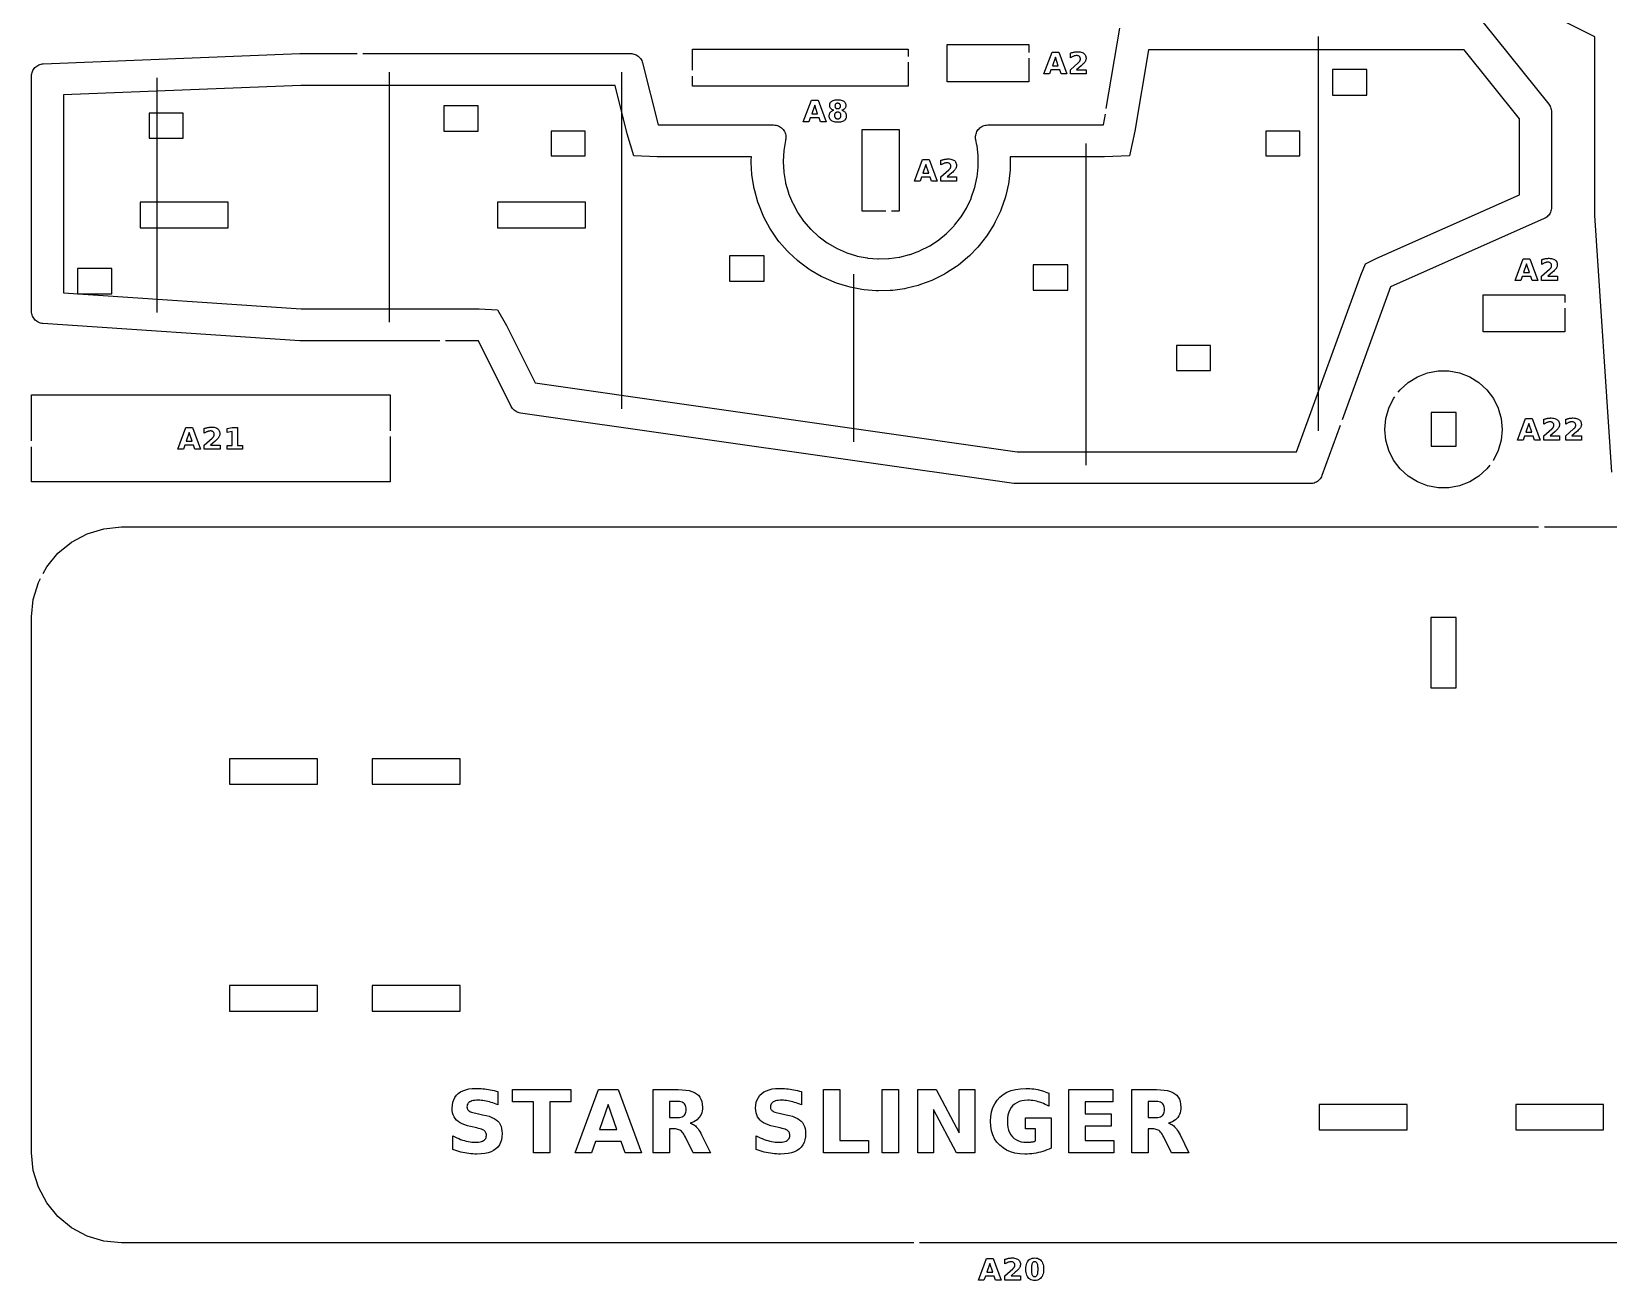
# Model space of a CAD drawing. Header units: millimetres. Extents: x 9 to 297, y 5 to 295.
# Drawn here: x 8.9 to 185.5, y 4.7 to 144.5 of the extents above; entities that cross this region are included whole.
import ezdxf

# ---------------------------------------------------------------- set-up
doc = ezdxf.new("R2010")
doc.units = ezdxf.units.MM
for name, color, linetype in [('CUT', 1, 'CONTINUOUS'), ('ENGRAVE', 5, 'CONTINUOUS'), ('SCORE', 7, 'CONTINUOUS')]:
    doc.layers.add(name, color=color, linetype=linetype)

msp = doc.modelspace()

# ---------------------------------------------------------------- linework, layer by layer
at = {"layer": 'CUT', "color": 1}
for points in [[(185.8444, 95.2067), (183.928, 123.9531), (183.925, 124.042), (183.925, 143.9536), (176.5741, 147.6291)], [(129.2471, 135.9389), (130.7453, 144.9279)], [(171.4477, 145.5604), (178.7748, 136.4015), (178.8515, 136.2957), (178.9184, 136.1814), (178.9741, 136.0611), (179.018, 135.9361), (179.0496, 135.8074), (179.0687, 135.6763), (179.075, 135.5458), (179.075, 124.843), (179.0687, 124.713), (179.0498, 124.5823), (179.0184, 124.4541), (178.9748, 124.3294), (178.9195, 124.2096), (178.853, 124.0955), (178.7758, 123.9884), (178.6887, 123.8892), (178.5925, 123.7988), (178.4881, 123.718), (178.3764, 123.6476), (178.2601, 123.5891), (161.062, 115.9455), (161.0597, 115.9443), (161.0587, 115.9419), (155.645, 101.0543)], [(120.575, 141.55), (120.575, 138.925), (111.425, 138.925), (111.425, 143.075), (120.575, 143.075), (120.575, 142.2)], [(54.6286, 109.925), (39.042, 109.925), (38.9531, 109.928), (10.2067, 111.8444), (10.0716, 111.8602), (9.937, 111.8899), (9.8061, 111.9329), (9.6801, 111.9888), (9.5603, 112.057), (9.448, 112.1369), (9.3442, 112.2276), (9.25, 112.3283), (9.1664, 112.4379), (9.0942, 112.5553), (9.0341, 112.6793), (8.9867, 112.8087), (8.9525, 112.9423), (8.9318, 113.0786), (8.925, 113.2143), (8.925, 139.5528), (8.9312, 139.6823), (8.95, 139.8125), (8.9812, 139.9403), (9.0244, 140.0645), (9.0793, 140.184), (9.1453, 140.2977), (9.2219, 140.4046), (9.3084, 140.5037), (9.404, 140.594), (9.5077, 140.6749), (9.6187, 140.7454), (9.7359, 140.805), (9.8583, 140.8532), (9.9847, 140.8894), (10.114, 140.9134), (10.2433, 140.9248), (38.9718, 142.0739), (39.0252, 142.075), (45.3816, 142.075)], [(46.0316, 142.075), (75.9868, 142.075), (76.115, 142.0689), (76.2439, 142.0505), (76.3704, 142.02), (76.4935, 141.9776), (76.612, 141.9238), (76.725, 141.859), (76.8312, 141.7838), (76.9299, 141.699), (77.0202, 141.6051), (77.1011, 141.5032), (77.1721, 141.3941), (77.2324, 141.2787), (77.2815, 141.1582), (77.3185, 141.0352), (79.0586, 134.075), (92.0039, 134.075), (92.1386, 134.0683), (92.2739, 134.0479), (92.4065, 134.0143), (92.535, 133.9676), (92.6583, 133.9084), (92.7751, 133.8372), (92.8843, 133.7547), (92.9847, 133.6619), (93.0754, 133.5595), (93.1555, 133.4486), (93.2242, 133.3303), (93.2807, 133.2057), (93.3247, 133.0762), (93.3555, 132.9429), (93.3729, 132.8073), (93.3768, 132.6705), (93.3671, 132.5341), (93.3441, 132.4011), (93.334, 132.3558), (93.147, 131.2351), (93.1396, 131.1681), (93.077, 130.0337), (93.077, 129.9663), (93.1396, 128.8319), (93.147, 128.7649), (93.334, 127.6442), (93.3487, 127.5784), (93.6579, 126.4852), (93.6798, 126.4214), (94.1073, 125.3688), (94.1361, 125.3078), (94.6768, 124.3086), (94.7121, 124.2512), (95.3595, 123.3175), (95.4009, 123.2643), (96.1471, 122.4076), (96.1941, 122.3592), (97.0299, 121.5898), (97.082, 121.5469), (97.9974, 120.874), (98.0539, 120.8372), (99.0378, 120.2691), (99.098, 120.2387), (100.1384, 119.7823), (100.2015, 119.7586), (101.2859, 119.4195), (101.3512, 119.4029), (102.4663, 119.1851), (102.5331, 119.1759), (103.6653, 119.0821), (103.7327, 119.0802), (104.8684, 119.1115), (104.9356, 119.1171), (106.061, 119.2731), (106.1271, 119.286), (107.2285, 119.5649), (107.2929, 119.5851), (108.3569, 119.9834), (108.4186, 120.0105), (109.4323, 120.5235), (109.4907, 120.5572), (110.4418, 121.1786), (110.4962, 121.2186), (111.3732, 121.9408), (111.4228, 121.9865), (112.215, 122.8009), (112.2593, 122.8517), (112.9571, 123.7483), (112.9955, 123.8037), (113.5905, 124.7716), (113.6226, 124.8309), (114.1074, 125.8583), (114.1328, 125.9208), (114.5017, 126.9954), (114.5201, 127.0602), (114.7685, 128.1689), (114.7796, 128.2354), (114.9046, 129.3646), (114.9083, 129.4319), (114.9083, 130.5681), (114.9046, 130.6354), (114.7796, 131.7646), (114.7685, 131.8311), (114.6408, 132.4011), (114.6178, 132.5341), (114.6081, 132.6705), (114.612, 132.8073), (114.6294, 132.9429), (114.6603, 133.0762), (114.7042, 133.2057), (114.7607, 133.3303), (114.8294, 133.4486), (114.9095, 133.5595), (115.0002, 133.6619), (115.1006, 133.7547), (115.2098, 133.8372), (115.3266, 133.9084), (115.4499, 133.9676), (115.5784, 134.0143), (115.711, 134.0479), (115.8463, 134.0683), (115.981, 134.075), (128.9365, 134.075), (129.1403, 135.2978)], [(82.925, 140.2), (82.925, 142.575), (107.075, 142.575), (107.075, 141.75)], [(107.075, 141.1), (107.075, 138.425), (82.925, 138.425), (82.925, 139.55)], [(104.55, 124.425), (101.925, 124.425), (101.925, 133.575), (106.075, 133.575), (106.075, 124.425), (105.2, 124.425)], [(180.575, 113.55), (180.575, 110.925), (171.425, 110.925), (171.425, 115.075), (180.575, 115.075), (180.575, 114.2)], [(155.4229, 100.4434), (153.381, 94.8283), (153.3273, 94.7011), (153.26, 94.5784), (153.1806, 94.4631), (153.0898, 94.3565), (152.9887, 94.2597), (152.8783, 94.1737), (152.7597, 94.0993), (152.6342, 94.0374), (152.503, 93.9886), (152.3676, 93.9533), (152.2292, 93.932), (152.0914, 93.925), (119.0897, 93.925), (118.9006, 93.9384), (63.6619, 101.8297), (63.5334, 101.8544), (63.4061, 101.8919), (63.2831, 101.9415), (63.1654, 102.0028), (63.0541, 102.0751), (62.9503, 102.1578), (62.855, 102.2501), (62.7691, 102.3511), (62.6932, 102.46), (62.6291, 102.5741), (58.9536, 109.925), (55.2786, 109.925)], [(161.9342, 104.1562), (162.1408, 104.4298), (163.0375, 105.2472), (164.0691, 105.886), (165.2006, 106.3243), (166.3933, 106.5473), (167.6067, 106.5473), (168.7994, 106.3243), (169.9309, 105.886), (170.9625, 105.2472), (171.8592, 104.4298), (172.5905, 103.4615), (173.1313, 102.3753), (173.4634, 101.2082), (173.5753, 100), (173.4634, 98.7918), (173.1313, 97.6247), (172.5905, 96.5385), (172.5614, 96.5001)], [(8.925, 98.7), (8.925, 103.875), (49.075, 103.875), (49.075, 99.85)], [(172.1697, 95.9813), (171.8592, 95.5702), (170.9625, 94.7528), (169.9309, 94.114), (168.7994, 93.6757), (167.6067, 93.4527), (166.3933, 93.4527), (165.2006, 93.6757), (164.0691, 94.114), (163.0375, 94.7528), (162.1408, 95.5702), (161.4095, 96.5385), (160.8687, 97.6247), (160.5366, 98.7918), (160.4247, 100), (160.5366, 101.2082), (160.8687, 102.3753), (161.4095, 103.4615), (161.5425, 103.6375)], [(49.075, 99.2), (49.075, 94.125), (8.925, 94.125), (8.925, 98.05)], [(10.2328, 83.8682), (10.6226, 84.5976), (11.8756, 86.1244), (13.4024, 87.3774), (15.1443, 88.3084), (17.0344, 88.8818), (18.9963, 89.075), (177.6474, 89.075)], [(178.2974, 89.075), (267.0037, 89.075), (268.9656, 88.8818), (270.8557, 88.3084), (272.5976, 87.3774), (274.1244, 86.1244), (275.3774, 84.5976), (276.3084, 82.8557), (276.8818, 80.9656), (277.075, 79.0037), (277.075, 18.9963), (276.8818, 17.0344), (276.3084, 15.1443), (276.0728, 14.7035)], [(107.7008, 8.925), (18.9963, 8.925), (17.0344, 9.1182), (15.1443, 9.6916), (13.4024, 10.6226), (11.8756, 11.8756), (10.6226, 13.4024), (9.6916, 15.1443), (9.1182, 17.0344), (8.925, 18.9963), (8.925, 79.0037), (9.1182, 80.9656), (9.6916, 82.8557), (9.9264, 83.295)], [(275.7664, 14.1302), (275.3774, 13.4024), (274.1244, 11.8756), (272.5976, 10.6226), (270.8557, 9.6916), (268.9656, 9.1182), (267.0037, 8.925), (108.3508, 8.925)]]:
    msp.add_lwpolyline(points, dxfattribs=at)
for points in [[(158.4023, 137.4308), (158.4023, 140.2808), (154.5523, 140.2808), (154.5523, 137.4308), (158.4023, 137.4308)], [(58.9354, 136.2248), (55.0854, 136.2248), (55.0854, 133.3748), (58.9354, 133.3748), (58.9354, 136.2248)], [(25.895, 132.605), (25.895, 135.395), (22.105, 135.395), (22.105, 132.605), (25.895, 132.605)], [(70.895, 130.605), (70.895, 133.395), (67.105, 133.395), (67.105, 130.605), (70.895, 130.605)], [(150.895, 130.605), (150.895, 133.395), (147.105, 133.395), (147.105, 130.605), (150.895, 130.605)], [(30.925, 125.425), (21.075, 125.425), (21.075, 122.575), (30.925, 122.575), (30.925, 125.425)], [(70.925, 125.425), (61.075, 125.425), (61.075, 122.575), (70.925, 122.575), (70.925, 125.425)], [(90.925, 119.425), (87.075, 119.425), (87.075, 116.575), (90.925, 116.575), (90.925, 119.425)], [(124.925, 115.575), (124.925, 118.425), (121.075, 118.425), (121.075, 115.575), (124.925, 115.575)], [(17.925, 118.025), (14.075, 118.025), (14.075, 115.175), (17.925, 115.175), (17.925, 118.025)], [(140.895, 106.605), (140.895, 109.395), (137.105, 109.395), (137.105, 106.605), (140.895, 106.605)], [(168.395, 98.105), (168.395, 101.895), (165.605, 101.895), (165.605, 98.105), (168.395, 98.105)], [(168.425, 78.925), (165.575, 78.925), (165.575, 71.075), (168.425, 71.075), (168.425, 78.925)], [(40.925, 60.275), (40.925, 63.125), (31.075, 63.125), (31.075, 60.275), (40.925, 60.275)], [(56.925, 60.275), (56.925, 63.125), (47.075, 63.125), (47.075, 60.275), (56.925, 60.275)], [(40.925, 34.875), (40.925, 37.725), (31.075, 37.725), (31.075, 34.875), (40.925, 34.875)], [(56.925, 37.725), (47.075, 37.725), (47.075, 34.875), (56.925, 34.875), (56.925, 37.725)], [(162.925, 24.425), (153.075, 24.425), (153.075, 21.575), (162.925, 21.575), (162.925, 24.425)], [(184.925, 21.575), (184.925, 24.425), (175.075, 24.425), (175.075, 21.575), (184.925, 21.575)]]:
    msp.add_lwpolyline(points, close=True, dxfattribs=at)
at = {"layer": 'ENGRAVE', "color": 5}
for points in [[(122.8962, 139.8), (122.2663, 139.8), (123.1663, 142.23), (123.9134, 142.23), (124.8135, 139.8), (124.1836, 139.8), (124.0306, 140.2427), (123.0508, 140.2427), (122.8962, 139.8)], [(123.5407, 141.6604), (123.207, 140.6936), (123.8727, 140.6936), (123.5407, 141.6604)], [(126.9927, 140.2606), (126.9927, 139.8), (125.2268, 139.8), (125.2268, 140.2606), (126.1138, 141.0435), (126.1517, 141.0792), (126.1861, 141.1146), (126.2172, 141.1497), (126.2447, 141.1845), (126.2689, 141.2191), (126.2896, 141.2535), (126.307, 141.2879), (126.3212, 141.3227), (126.3323, 141.358), (126.3402, 141.3938), (126.345, 141.43), (126.3465, 141.4667), (126.3434, 141.5218), (126.3338, 141.5732), (126.3179, 141.6209), (126.2956, 141.6649), (126.2669, 141.7052), (126.2318, 141.7417), (126.1915, 141.7736), (126.1469, 141.7996), (126.0981, 141.8199), (126.0452, 141.8343), (125.988, 141.843), (125.9266, 141.8459), (125.877, 141.8442), (125.8259, 141.8389), (125.7732, 141.8302), (125.719, 141.818), (125.6633, 141.8024), (125.606, 141.7832), (125.5473, 141.7607), (125.4872, 141.7347), (125.4257, 141.7053), (125.3629, 141.6726), (125.2988, 141.6364), (125.2333, 141.5969), (125.2333, 142.1307), (125.3037, 142.1531), (125.3738, 142.1737), (125.4436, 142.1924), (125.5132, 142.2092), (125.5825, 142.2242), (125.6516, 142.2373), (125.7202, 142.2485), (125.7885, 142.2577), (125.8562, 142.2648), (125.9236, 142.2699), (125.9904, 142.2729), (126.0568, 142.274), (126.1968, 142.2686), (126.326, 142.2526), (126.4444, 142.2259), (126.552, 142.1886), (126.6488, 142.1406), (126.7347, 142.0819), (126.8086, 142.0137), (126.869, 141.937), (126.916, 141.852), (126.9496, 141.7586), (126.9697, 141.6567), (126.9764, 141.5464), (126.9736, 141.481), (126.965, 141.417), (126.9508, 141.3546), (126.9309, 141.2936), (126.9052, 141.2341), (126.8739, 141.1761), (126.8334, 141.1157), (126.7804, 141.0487), (126.7148, 140.9753), (126.6366, 140.8955), (126.5459, 140.8091), (126.4426, 140.7163), (125.9234, 140.2606), (126.9927, 140.2606)], [(95.9545, 134.4252), (95.3247, 134.4252), (96.2247, 136.8552), (96.9718, 136.8552), (97.8719, 134.4252), (97.242, 134.4252), (97.089, 134.8679), (96.1092, 134.8679), (95.9545, 134.4252)], [(96.5991, 136.2856), (96.2654, 135.3188), (96.9311, 135.3188), (96.5991, 136.2856)], [(98.5305, 135.8038), (98.4779, 135.84), (98.4314, 135.8801), (98.3909, 135.9242), (98.3566, 135.9722), (98.3285, 136.0241), (98.3067, 136.0797), (98.2911, 136.1391), (98.2818, 136.2023), (98.2786, 136.2693), (98.285, 136.3677), (98.3041, 136.4581), (98.336, 136.5403), (98.3806, 136.6143), (98.438, 136.6802), (98.5081, 136.738), (98.5906, 136.7873), (98.685, 136.8275), (98.7913, 136.8589), (98.9096, 136.8813), (99.0398, 136.8947), (99.182, 136.8992), (99.3231, 136.8947), (99.4525, 136.8813), (99.5701, 136.8591), (99.676, 136.8279), (99.7702, 136.7878), (99.8525, 136.7388), (99.9227, 136.6813), (99.98, 136.6154), (100.0246, 136.5413), (100.0565, 136.4589), (100.0756, 136.3682), (100.082, 136.2693), (100.0789, 136.2023), (100.0695, 136.1391), (100.0537, 136.0797), (100.0317, 136.0241), (100.0035, 135.9722), (99.9689, 135.9242), (99.9282, 135.8801), (99.8815, 135.84), (99.8287, 135.8038), (99.77, 135.7716), (99.7052, 135.7434), (99.6344, 135.7191), (99.7135, 135.694), (99.7859, 135.6641), (99.8515, 135.6294), (99.9104, 135.59), (99.9625, 135.5459), (100.008, 135.497), (100.0465, 135.4435), (100.078, 135.3855), (100.1026, 135.323), (100.1201, 135.2561), (100.1306, 135.1847), (100.1341, 135.1088), (100.1274, 134.9933), (100.1074, 134.8875), (100.0741, 134.7916), (100.0274, 134.7055), (99.9674, 134.6292), (99.894, 134.5627), (99.8076, 134.5063), (99.7082, 134.4601), (99.596, 134.4242), (99.4709, 134.3985), (99.3328, 134.3831), (99.182, 134.378), (99.0305, 134.3831), (98.892, 134.3985), (98.7663, 134.4242), (98.6535, 134.4601), (98.5536, 134.5063), (98.4666, 134.5627), (98.3928, 134.6292), (98.3323, 134.7055), (98.2853, 134.7916), (98.2518, 134.8875), (98.2316, 134.9933), (98.2249, 135.1088), (98.2284, 135.1847), (98.2389, 135.2561), (98.2565, 135.323), (98.281, 135.3855), (98.3125, 135.4435), (98.3511, 135.497), (98.3965, 135.5459), (98.4486, 135.59), (98.5075, 135.6294), (98.5731, 135.6641), (98.6455, 135.694), (98.7246, 135.7191), (98.6538, 135.7434), (98.5891, 135.7716), (98.5305, 135.8038)], [(98.88, 136.1166), (98.8912, 136.0776), (98.9069, 136.0423), (98.927, 136.0107), (98.9516, 135.9828), (98.9804, 135.9589), (99.013, 135.9394), (99.0495, 135.9242), (99.0898, 135.9134), (99.134, 135.9069), (99.182, 135.9047), (99.2289, 135.9069), (99.2722, 135.9134), (99.3118, 135.9242), (99.3476, 135.9394), (99.3798, 135.9589), (99.4082, 135.9828), (99.4326, 136.0107), (99.4525, 136.0423), (99.468, 136.0776), (99.4791, 136.1166), (99.4857, 136.1594), (99.4879, 136.2058), (99.4857, 136.2522), (99.4791, 136.2949), (99.468, 136.3338), (99.4525, 136.3689), (99.4326, 136.4003), (99.4082, 136.428), (99.3798, 136.4516), (99.3476, 136.4709), (99.3118, 136.486), (99.2722, 136.4967), (99.2289, 136.5031), (99.182, 136.5053), (99.134, 136.5031), (99.0898, 136.4966), (99.0495, 136.4857), (99.013, 136.4706), (98.9804, 136.451), (98.9516, 136.4272), (98.927, 136.3993), (98.9069, 136.3678), (98.8912, 136.3328), (98.88, 136.2941), (98.8733, 136.2517), (98.8711, 136.2058), (98.8733, 136.1594), (98.88, 136.1166)], [(99.0265, 135.4884), (98.9837, 135.4698), (98.9455, 135.4458), (98.9118, 135.4164), (98.8829, 135.3821), (98.8593, 135.3432), (98.841, 135.2996), (98.8279, 135.2515), (98.82, 135.1987), (98.8174, 135.1413), (98.82, 135.084), (98.8279, 135.0313), (98.841, 134.9833), (98.8593, 134.9399), (98.8829, 134.9012), (98.9118, 134.8671), (98.9455, 134.838), (98.9837, 134.8142), (99.0265, 134.7957), (99.0738, 134.7825), (99.1256, 134.7745), (99.182, 134.7719), (99.2377, 134.7745), (99.289, 134.7825), (99.3358, 134.7957), (99.378, 134.8142), (99.4157, 134.838), (99.4489, 134.8671), (99.4772, 134.9012), (99.5004, 134.9399), (99.5185, 134.9833), (99.5313, 135.0313), (99.5391, 135.084), (99.5417, 135.1413), (99.5391, 135.1992), (99.5313, 135.2523), (99.5185, 135.3006), (99.5004, 135.3443), (99.4772, 135.3831), (99.4489, 135.4172), (99.4157, 135.4463), (99.378, 135.4701), (99.3358, 135.4886), (99.289, 135.5019), (99.2377, 135.5098), (99.182, 135.5124), (99.1256, 135.5098), (99.0738, 135.5018), (99.0265, 135.4884)], [(108.3962, 127.8), (107.7663, 127.8), (108.6663, 130.23), (109.4134, 130.23), (110.3135, 127.8), (109.6836, 127.8), (109.5306, 128.2427), (108.5508, 128.2427), (108.3962, 127.8)], [(109.0407, 129.6604), (108.707, 128.6936), (109.3727, 128.6936), (109.0407, 129.6604)], [(112.4927, 128.2606), (112.4927, 127.8), (110.7268, 127.8), (110.7268, 128.2606), (111.6138, 129.0435), (111.6517, 129.0792), (111.6861, 129.1146), (111.7172, 129.1497), (111.7447, 129.1845), (111.7689, 129.2191), (111.7896, 129.2535), (111.807, 129.2879), (111.8212, 129.3227), (111.8323, 129.358), (111.8402, 129.3938), (111.845, 129.43), (111.8465, 129.4667), (111.8434, 129.5218), (111.8338, 129.5732), (111.8179, 129.6209), (111.7956, 129.6649), (111.7669, 129.7052), (111.7318, 129.7417), (111.6915, 129.7736), (111.6469, 129.7996), (111.5981, 129.8199), (111.5452, 129.8343), (111.488, 129.843), (111.4266, 129.8459), (111.377, 129.8442), (111.3259, 129.8389), (111.2732, 129.8302), (111.219, 129.818), (111.1633, 129.8024), (111.106, 129.7832), (111.0473, 129.7607), (110.9872, 129.7347), (110.9257, 129.7053), (110.8629, 129.6726), (110.7988, 129.6364), (110.7333, 129.5969), (110.7333, 130.1307), (110.8037, 130.1531), (110.8738, 130.1737), (110.9436, 130.1924), (111.0132, 130.2092), (111.0825, 130.2242), (111.1516, 130.2373), (111.2202, 130.2485), (111.2885, 130.2577), (111.3562, 130.2648), (111.4236, 130.2699), (111.4904, 130.2729), (111.5568, 130.274), (111.6968, 130.2686), (111.826, 130.2526), (111.9444, 130.2259), (112.052, 130.1886), (112.1488, 130.1406), (112.2347, 130.0819), (112.3086, 130.0137), (112.369, 129.937), (112.416, 129.852), (112.4496, 129.7586), (112.4697, 129.6567), (112.4764, 129.5464), (112.4736, 129.481), (112.465, 129.417), (112.4508, 129.3546), (112.4309, 129.2936), (112.4052, 129.2341), (112.3739, 129.1761), (112.3334, 129.1157), (112.2804, 129.0487), (112.2148, 128.9753), (112.1366, 128.8955), (112.0459, 128.8091), (111.9426, 128.7163), (111.4234, 128.2606), (112.4927, 128.2606)], [(175.6522, 116.6748), (175.0223, 116.6748), (175.9224, 119.1048), (176.6694, 119.1048), (177.5695, 116.6748), (176.9396, 116.6748), (176.7866, 117.1175), (175.8068, 117.1175), (175.6522, 116.6748)], [(176.2967, 118.5351), (175.9631, 117.5684), (176.6287, 117.5684), (176.2967, 118.5351)], [(179.7487, 117.1354), (179.7487, 116.6748), (177.9828, 116.6748), (177.9828, 117.1354), (178.8698, 117.9183), (178.9077, 117.954), (178.9422, 117.9894), (178.9732, 118.0245), (179.0008, 118.0593), (179.0249, 118.0939), (179.0456, 118.1282), (179.063, 118.1627), (179.0773, 118.1975), (179.0883, 118.2328), (179.0962, 118.2686), (179.101, 118.3048), (179.1026, 118.3415), (179.0994, 118.3966), (179.0898, 118.448), (179.0739, 118.4957), (179.0516, 118.5397), (179.0229, 118.58), (178.9878, 118.6165), (178.9475, 118.6484), (178.9029, 118.6744), (178.8542, 118.6947), (178.8012, 118.7091), (178.744, 118.7178), (178.6827, 118.7207), (178.6331, 118.719), (178.5819, 118.7137), (178.5293, 118.705), (178.475, 118.6928), (178.4193, 118.6772), (178.362, 118.658), (178.3033, 118.6355), (178.2432, 118.6095), (178.1818, 118.5801), (178.119, 118.5474), (178.0548, 118.5112), (177.9893, 118.4717), (177.9893, 119.0055), (178.0597, 119.0279), (178.1298, 119.0485), (178.1997, 119.0672), (178.2692, 119.084), (178.3386, 119.099), (178.4076, 119.1121), (178.4763, 119.1233), (178.5445, 119.1325), (178.6123, 119.1396), (178.6796, 119.1447), (178.7464, 119.1477), (178.8129, 119.1488), (178.9529, 119.1434), (179.082, 119.1274), (179.2004, 119.1007), (179.308, 119.0634), (179.4048, 119.0154), (179.4908, 118.9567), (179.5646, 118.8885), (179.625, 118.8118), (179.672, 118.7268), (179.7056, 118.6333), (179.7257, 118.5315), (179.7325, 118.4212), (179.7296, 118.3558), (179.7211, 118.2918), (179.7068, 118.2294), (179.6869, 118.1684), (179.6613, 118.1089), (179.6299, 118.0509), (179.5895, 117.9905), (179.5364, 117.9235), (179.4708, 117.8501), (179.3927, 117.7703), (179.3019, 117.6839), (179.1986, 117.5911), (178.6794, 117.1354), (179.7487, 117.1354)], [(175.8962, 98.8), (175.2663, 98.8), (176.1663, 101.23), (176.9134, 101.23), (177.8135, 98.8), (177.1836, 98.8), (177.0306, 99.2427), (176.0508, 99.2427), (175.8962, 98.8)], [(176.5407, 100.6604), (176.207, 99.6936), (176.8727, 99.6936), (176.5407, 100.6604)], [(179.9927, 98.8), (178.2268, 98.8), (178.2268, 99.2606), (179.1138, 100.0435), (179.1517, 100.0792), (179.1861, 100.1146), (179.2172, 100.1497), (179.2447, 100.1845), (179.2689, 100.2191), (179.2896, 100.2535), (179.307, 100.2879), (179.3212, 100.3227), (179.3323, 100.358), (179.3402, 100.3938), (179.345, 100.43), (179.3465, 100.4667), (179.3434, 100.5218), (179.3338, 100.5732), (179.3179, 100.6209), (179.2956, 100.6649), (179.2669, 100.7052), (179.2318, 100.7417), (179.1915, 100.7736), (179.1469, 100.7996), (179.0981, 100.8199), (179.0452, 100.8343), (178.988, 100.843), (178.9266, 100.8459), (178.877, 100.8442), (178.8259, 100.8389), (178.7732, 100.8302), (178.719, 100.818), (178.6633, 100.8024), (178.606, 100.7832), (178.5473, 100.7607), (178.4872, 100.7347), (178.4257, 100.7053), (178.3629, 100.6726), (178.2988, 100.6364), (178.2333, 100.5969), (178.2333, 101.1307), (178.3037, 101.1531), (178.3738, 101.1737), (178.4436, 101.1924), (178.5132, 101.2092), (178.5825, 101.2242), (178.6516, 101.2373), (178.7202, 101.2485), (178.7885, 101.2577), (178.8562, 101.2648), (178.9236, 101.2699), (178.9904, 101.2729), (179.0568, 101.274), (179.1968, 101.2686), (179.326, 101.2526), (179.4444, 101.2259), (179.552, 101.1886), (179.6488, 101.1406), (179.7347, 101.0819), (179.8086, 101.0137), (179.869, 100.937), (179.916, 100.852), (179.9496, 100.7586), (179.9697, 100.6567), (179.9764, 100.5464), (179.9736, 100.481), (179.965, 100.417), (179.9508, 100.3546), (179.9309, 100.2936), (179.9052, 100.2341), (179.8739, 100.1761), (179.8334, 100.1157), (179.7804, 100.0487), (179.7148, 99.9753), (179.6366, 99.8955), (179.5459, 99.8091), (179.4426, 99.7163), (178.9234, 99.2606), (179.9927, 99.2606), (179.9927, 98.8)], [(182.4454, 98.8), (180.6794, 98.8), (180.6794, 99.2606), (181.5665, 100.0435), (181.6044, 100.0792), (181.6388, 100.1146), (181.6698, 100.1497), (181.6974, 100.1845), (181.7215, 100.2191), (181.7423, 100.2535), (181.7597, 100.2879), (181.7739, 100.3227), (181.785, 100.358), (181.7929, 100.3938), (181.7976, 100.43), (181.7992, 100.4667), (181.796, 100.5218), (181.7865, 100.5732), (181.7705, 100.6209), (181.7482, 100.6649), (181.7195, 100.7052), (181.6845, 100.7417), (181.6441, 100.7736), (181.5996, 100.7996), (181.5508, 100.8199), (181.4978, 100.8343), (181.4407, 100.843), (181.3793, 100.8459), (181.3297, 100.8442), (181.2786, 100.8389), (181.2259, 100.8302), (181.1717, 100.818), (181.1159, 100.8024), (181.0587, 100.7832), (180.9999, 100.7607), (180.9398, 100.7347), (180.8784, 100.7053), (180.8156, 100.6726), (180.7514, 100.6364), (180.6859, 100.5969), (180.6859, 101.1307), (180.7563, 101.1531), (180.8265, 101.1737), (180.8963, 101.1924), (180.9659, 101.2092), (181.0352, 101.2242), (181.1042, 101.2373), (181.1729, 101.2485), (181.2411, 101.2577), (181.3089, 101.2648), (181.3762, 101.2699), (181.4431, 101.2729), (181.5095, 101.274), (181.6495, 101.2686), (181.7787, 101.2526), (181.8971, 101.2259), (182.0047, 101.1886), (182.1014, 101.1406), (182.1874, 101.0819), (182.2613, 101.0137), (182.3217, 100.937), (182.3687, 100.852), (182.4022, 100.7586), (182.4224, 100.6567), (182.4291, 100.5464), (182.4263, 100.481), (182.4177, 100.417), (182.4035, 100.3546), (182.3835, 100.2936), (182.3579, 100.2341), (182.3266, 100.1761), (182.2861, 100.1157), (182.2331, 100.0487), (182.1675, 99.9753), (182.0893, 99.8955), (181.9986, 99.8091), (181.8952, 99.7163), (181.376, 99.2606), (182.4454, 99.2606), (182.4454, 98.8)], [(25.9286, 97.775), (25.2987, 97.775), (26.1988, 100.205), (26.9459, 100.205), (27.8459, 97.775), (27.216, 97.775), (27.0631, 98.2177), (26.0832, 98.2177), (25.9286, 97.775)], [(26.5731, 99.6354), (26.2395, 98.6686), (26.9052, 98.6686), (26.5731, 99.6354)], [(30.0252, 97.775), (28.2592, 97.775), (28.2592, 98.2356), (29.1463, 99.0185), (29.1841, 99.0542), (29.2186, 99.0896), (29.2496, 99.1247), (29.2772, 99.1595), (29.3013, 99.1941), (29.322, 99.2285), (29.3394, 99.2629), (29.3537, 99.2977), (29.3648, 99.333), (29.3727, 99.3688), (29.3774, 99.405), (29.379, 99.4417), (29.3758, 99.4968), (29.3663, 99.5482), (29.3503, 99.5959), (29.328, 99.6399), (29.2993, 99.6802), (29.2643, 99.7167), (29.2239, 99.7486), (29.1794, 99.7746), (29.1306, 99.7949), (29.0776, 99.8093), (29.0205, 99.818), (28.9591, 99.8209), (28.9095, 99.8192), (28.8584, 99.8139), (28.8057, 99.8052), (28.7515, 99.793), (28.6957, 99.7774), (28.6384, 99.7582), (28.5797, 99.7357), (28.5196, 99.7097), (28.4582, 99.6803), (28.3954, 99.6476), (28.3312, 99.6114), (28.2657, 99.5719), (28.2657, 100.1057), (28.3361, 100.1281), (28.4062, 100.1487), (28.4761, 100.1674), (28.5457, 100.1842), (28.615, 100.1992), (28.684, 100.2123), (28.7527, 100.2235), (28.8209, 100.2327), (28.8887, 100.2398), (28.956, 100.2449), (29.0229, 100.2479), (29.0893, 100.249), (29.2293, 100.2436), (29.3585, 100.2276), (29.4769, 100.2009), (29.5844, 100.1636), (29.6812, 100.1156), (29.7672, 100.0569), (29.841, 99.9887), (29.9015, 99.912), (29.9485, 99.827), (29.982, 99.7336), (30.0022, 99.6317), (30.0089, 99.5214), (30.006, 99.456), (29.9975, 99.392), (29.9833, 99.3296), (29.9633, 99.2686), (29.9377, 99.2091), (29.9063, 99.1511), (29.8659, 99.0907), (29.8129, 99.0237), (29.7472, 98.9503), (29.6691, 98.8705), (29.5783, 98.7841), (29.475, 98.6913), (28.9558, 98.2356), (30.0252, 98.2356), (30.0252, 97.775)], [(31.3922, 99.7786), (30.8242, 99.6614), (30.8242, 100.0878), (31.389, 100.205), (31.9847, 100.205), (31.9847, 98.2079), (32.5381, 98.2079), (32.5381, 97.775), (30.8388, 97.775), (30.8388, 98.2079), (31.3922, 98.2079), (31.3922, 99.7786)], [(60.7558, 24.5241), (60.5651, 24.5934), (60.376, 24.6555), (60.1885, 24.7105), (60.0026, 24.7583), (59.8192, 24.7989), (59.6392, 24.8322), (59.4626, 24.858), (59.2894, 24.8765), (59.1197, 24.8876), (58.9535, 24.8912), (58.7446, 24.8862), (58.5547, 24.8712), (58.3838, 24.8462), (58.2319, 24.8111), (58.099, 24.766), (57.985, 24.7109), (57.8893, 24.6452), (57.811, 24.5684), (57.75, 24.4806), (57.7065, 24.3817), (57.6804, 24.2717), (57.6717, 24.1507), (57.6776, 24.0592), (57.6952, 23.9748), (57.7245, 23.8973), (57.7656, 23.8268), (57.8184, 23.7633), (57.883, 23.7068), (57.9629, 23.6551), (58.062, 23.6058), (58.1803, 23.5591), (58.3176, 23.5148), (58.4741, 23.4731), (58.6496, 23.4339), (59.4282, 23.2772), (59.8032, 23.1912), (60.1402, 23.0915), (60.4393, 22.9781), (60.7004, 22.851), (60.9235, 22.7102), (61.1087, 22.5556), (61.261, 22.3829), (61.3856, 22.1875), (61.4825, 21.9694), (61.5517, 21.7286), (61.5933, 21.4651), (61.6071, 21.179), (61.5878, 20.8048), (61.5298, 20.464), (61.4333, 20.1565), (61.298, 19.8824), (61.1242, 19.6417), (60.9117, 19.4344), (60.6595, 19.2596), (60.3665, 19.1166), (60.0328, 19.0053), (59.6584, 18.9259), (59.2432, 18.8782), (58.7873, 18.8623), (58.5625, 18.8659), (58.3374, 18.8766), (58.112, 18.8944), (57.8864, 18.9193), (57.6605, 18.9513), (57.4344, 18.9905), (57.2081, 19.0367), (56.9818, 19.0897), (56.7555, 19.1495), (56.5292, 19.2163), (56.3029, 19.2898), (56.0767, 19.3703), (56.0767, 20.9131), (56.3017, 20.7978), (56.5242, 20.6924), (56.7442, 20.5968), (56.9617, 20.5112), (57.1768, 20.4354), (57.3893, 20.3696), (57.5993, 20.3137), (57.8067, 20.268), (58.0117, 20.2325), (58.2142, 20.2071), (58.4142, 20.1919), (58.6117, 20.1868), (58.8033, 20.1923), (58.9793, 20.2089), (59.1398, 20.2366), (59.2847, 20.2754), (59.4141, 20.3253), (59.5279, 20.3862), (59.625, 20.4574), (59.7046, 20.5381), (59.7664, 20.6283), (59.8106, 20.728), (59.8371, 20.8372), (59.8459, 20.9558), (59.8399, 21.0624), (59.8219, 21.1605), (59.7919, 21.2502), (59.7499, 21.3314), (59.6959, 21.4042), (59.6299, 21.4685), (59.546, 21.5276), (59.4382, 21.5846), (59.3065, 21.6394), (59.151, 21.6922), (58.9716, 21.7428), (58.7683, 21.7913), (58.061, 21.948), (57.7224, 22.0315), (57.4156, 22.13), (57.1406, 22.2435), (56.8974, 22.3721), (56.6859, 22.5157), (56.5063, 22.6743), (56.3562, 22.8501), (56.2333, 23.0451), (56.1378, 23.2594), (56.0695, 23.4929), (56.0286, 23.7457), (56.0149, 24.0178), (56.0339, 24.3571), (56.0909, 24.6692), (56.1858, 24.9541), (56.3188, 25.2119), (56.4897, 25.4426), (56.6985, 25.6461), (56.943, 25.8201), (57.2207, 25.9625), (57.5317, 26.0733), (57.8758, 26.1524), (58.2532, 26.1999), (58.6639, 26.2157), (58.8594, 26.2133), (59.0568, 26.206), (59.2561, 26.1938), (59.4572, 26.1767), (59.6601, 26.1547), (59.8649, 26.1279), (60.0718, 26.0962), (60.2811, 26.0596), (60.4927, 26.0181), (60.7067, 25.9718), (60.9231, 25.9205), (61.1419, 25.8644), (61.1419, 24.3643), (60.9481, 24.4478), (60.7558, 24.5241)], [(66.9378, 24.7061), (66.9378, 19), (65.1102, 19), (65.1102, 24.7061), (62.7556, 24.7061), (62.7556, 26.0875), (69.2877, 26.0875), (69.2877, 24.7061), (66.9378, 24.7061)], [(74.5804, 26.0875), (77.2056, 19), (75.3684, 19), (74.9222, 20.2912), (72.0644, 20.2912), (71.6134, 19), (69.7763, 19), (72.4014, 26.0875), (74.5804, 26.0875)], [(81.7718, 26.0745), (82.1763, 26.0353), (82.5393, 25.97), (82.8607, 25.8787), (83.1406, 25.7612), (83.3789, 25.6176), (83.5784, 25.4457), (83.7416, 25.2436), (83.8685, 25.0111), (83.9591, 24.7483), (84.0135, 24.4552), (84.0317, 24.1317), (84.0222, 23.9045), (83.9939, 23.6913), (83.9468, 23.492), (83.8808, 23.3067), (83.7959, 23.1355), (83.6922, 22.9781), (83.5695, 22.8344), (83.4277, 22.7039), (83.2668, 22.5865), (83.0867, 22.4823), (82.8875, 22.3913), (82.6692, 22.3135), (82.792, 22.279), (82.9105, 22.2326), (83.0247, 22.1741), (83.1344, 22.1036), (83.2399, 22.0211), (83.3409, 21.9266), (83.44, 21.8175), (83.5395, 21.6911), (83.6394, 21.5475), (83.7397, 21.3865), (83.8404, 21.2083), (83.9415, 21.0128), (84.9336, 19), (82.9873, 19), (82.1233, 20.7612), (82.0361, 20.9291), (81.9484, 21.0782), (81.8604, 21.2086), (81.772, 21.3203), (81.6832, 21.4133), (81.594, 21.4875), (81.4996, 21.547), (81.3954, 21.5957), (81.2813, 21.6335), (81.1572, 21.6605), (81.0233, 21.6767), (80.8795, 21.6822), (80.3621, 21.6822), (80.3621, 19), (78.5344, 19), (78.5344, 26.0875), (81.3258, 26.0875), (81.7718, 26.0745)], [(81.8627, 23.0933), (81.9548, 23.1585), (82.0309, 23.2374), (82.0932, 23.3315), (82.1417, 23.441), (82.1763, 23.5657), (82.1971, 23.7058), (82.204, 23.8611), (82.1971, 24.0149), (82.1763, 24.1533), (82.1417, 24.2765), (82.0932, 24.3844), (82.0309, 24.4769), (81.9548, 24.5542), (81.8627, 24.618), (81.7525, 24.6702), (81.6242, 24.7109), (81.4779, 24.7399), (81.3136, 24.7573), (81.1311, 24.7631), (80.3621, 24.7631), (80.3621, 22.9449), (81.1311, 22.9449), (81.3136, 22.9508), (81.4779, 22.9686), (81.6242, 22.9983), (81.7525, 23.0398), (81.8627, 23.0933)], [(94.7295, 24.5241), (94.5388, 24.5934), (94.3497, 24.6555), (94.1622, 24.7105), (93.9762, 24.7583), (93.7928, 24.7989), (93.6128, 24.8322), (93.4362, 24.858), (93.2631, 24.8765), (93.0934, 24.8876), (92.9271, 24.8912), (92.7182, 24.8862), (92.5283, 24.8712), (92.3574, 24.8462), (92.2055, 24.8111), (92.0726, 24.766), (91.9587, 24.7109), (91.863, 24.6452), (91.7846, 24.5684), (91.7237, 24.4806), (91.6802, 24.3817), (91.6541, 24.2717), (91.6454, 24.1507), (91.6512, 24.0592), (91.6688, 23.9748), (91.6982, 23.8973), (91.7393, 23.8268), (91.7921, 23.7633), (91.8566, 23.7068), (91.9366, 23.6551), (92.0357, 23.6058), (92.1539, 23.5591), (92.2913, 23.5148), (92.4477, 23.4731), (92.6233, 23.4339), (93.4018, 23.2772), (93.7769, 23.1912), (94.1139, 23.0915), (94.413, 22.9781), (94.6741, 22.851), (94.8972, 22.7102), (95.0823, 22.5556), (95.2346, 22.3829), (95.3592, 22.1875), (95.4562, 21.9694), (95.5254, 21.7286), (95.5669, 21.4651), (95.5808, 21.179), (95.5615, 20.8048), (95.5035, 20.464), (95.4069, 20.1565), (95.2717, 19.8824), (95.0978, 19.6417), (94.8853, 19.4344), (94.6331, 19.2596), (94.3402, 19.1166), (94.0065, 19.0053), (93.6321, 18.9259), (93.2169, 18.8782), (92.761, 18.8623), (92.5361, 18.8659), (92.311, 18.8766), (92.0857, 18.8944), (91.8601, 18.9193), (91.6342, 18.9513), (91.408, 18.9905), (91.1817, 19.0367), (90.9554, 19.0897), (90.7292, 19.1495), (90.5029, 19.2163), (90.2766, 19.2898), (90.0503, 19.3703), (90.0503, 20.9131), (90.2753, 20.7978), (90.4979, 20.6924), (90.7179, 20.5968), (90.9354, 20.5112), (91.1504, 20.4354), (91.3629, 20.3696), (91.5729, 20.3137), (91.7804, 20.268), (91.9854, 20.2325), (92.1879, 20.2071), (92.3878, 20.1919), (92.5853, 20.1868), (92.7769, 20.1923), (92.953, 20.2089), (93.1134, 20.2366), (93.2584, 20.2754), (93.3877, 20.3253), (93.5015, 20.3862), (93.5987, 20.4574), (93.6782, 20.5381), (93.7401, 20.6283), (93.7842, 20.728), (93.8107, 20.8372), (93.8196, 20.9558), (93.8136, 21.0624), (93.7956, 21.1605), (93.7656, 21.2502), (93.7236, 21.3314), (93.6696, 21.4042), (93.6036, 21.4685), (93.5197, 21.5276), (93.4119, 21.5846), (93.2802, 21.6394), (93.1246, 21.6922), (92.9452, 21.7428), (92.742, 21.7913), (92.0346, 21.948), (91.6961, 22.0315), (91.3893, 22.13), (91.1143, 22.2435), (90.8711, 22.3721), (90.6596, 22.5157), (90.4799, 22.6743), (90.3298, 22.8501), (90.207, 23.0451), (90.1114, 23.2594), (90.0432, 23.4929), (90.0023, 23.7457), (89.9886, 24.0178), (90.0076, 24.3571), (90.0646, 24.6692), (90.1595, 24.9541), (90.2924, 25.2119), (90.4633, 25.4426), (90.6722, 25.6461), (90.9167, 25.8201), (91.1944, 25.9625), (91.5053, 26.0733), (91.8495, 26.1524), (92.2269, 26.1999), (92.6375, 26.2157), (92.8331, 26.2133), (93.0305, 26.206), (93.2297, 26.1938), (93.4308, 26.1767), (93.6338, 26.1547), (93.8386, 26.1279), (94.0455, 26.0962), (94.2547, 26.0596), (94.4664, 26.0181), (94.6804, 25.9718), (94.8968, 25.9205), (95.1156, 25.8644), (95.1156, 24.3643), (94.9217, 24.4478), (94.7295, 24.5241)], [(102.611, 20.3814), (102.611, 19), (97.5742, 19), (97.5742, 26.0875), (99.4019, 26.0875), (99.4019, 20.3814), (102.611, 20.3814)], [(104.1582, 26.0875), (105.9858, 26.0875), (105.9858, 19), (104.1582, 19), (104.1582, 26.0875)], [(112.7834, 26.0875), (114.5161, 26.0875), (114.5161, 19), (112.4749, 19), (109.8971, 23.8611), (109.8971, 19), (108.1644, 19), (108.1644, 26.0875), (110.2057, 26.0875), (112.7834, 21.2264), (112.7834, 26.0875)], [(122.126, 19.1577), (121.8851, 19.0885), (121.6413, 19.0285), (121.3947, 18.9777), (121.1455, 18.9362), (120.8936, 18.9039), (120.6391, 18.8808), (120.382, 18.8669), (120.1222, 18.8623), (119.5524, 18.8898), (119.0235, 18.9723), (118.5354, 19.1098), (118.0883, 19.3022), (117.682, 19.5497), (117.3166, 19.8521), (117.0004, 20.2016), (116.7417, 20.5903), (116.5404, 21.0181), (116.3967, 21.4851), (116.3105, 21.9913), (116.2817, 22.5366), (116.311, 23.0876), (116.3988, 23.5979), (116.5452, 24.0676), (116.7501, 24.4967), (117.0136, 24.8852), (117.3356, 25.233), (117.7085, 25.5333), (118.1247, 25.779), (118.5841, 25.97), (119.0868, 26.1065), (119.6327, 26.1884), (120.2219, 26.2157), (120.456, 26.212), (120.6868, 26.2009), (120.9144, 26.1825), (121.1386, 26.1566), (121.3595, 26.1234), (121.5772, 26.0828), (121.7911, 26.0349), (122.001, 25.9799), (122.2068, 25.9178), (122.4085, 25.8486), (122.6061, 25.7722), (122.7996, 25.6888), (122.7996, 24.2219), (122.602, 24.3295), (122.4048, 24.4276), (122.208, 24.5162), (122.0116, 24.5953), (121.8155, 24.665), (121.6199, 24.7251), (121.4244, 24.7759), (121.2288, 24.8174), (121.033, 24.8497), (120.8372, 24.8728), (120.6411, 24.8866), (120.445, 24.8912), (120.0949, 24.8743), (119.7727, 24.8235), (119.4783, 24.7387), (119.2118, 24.6201), (118.973, 24.4676), (118.7621, 24.2812), (118.5815, 24.0633), (118.4338, 23.8163), (118.3188, 23.5401), (118.2368, 23.2347), (118.1875, 22.9003), (118.1711, 22.5366), (118.1869, 22.1759), (118.2344, 21.8436), (118.3135, 21.5397), (118.4243, 21.2644), (118.5667, 21.0176), (118.7407, 20.7992), (118.944, 20.6121), (119.1738, 20.459), (119.4303, 20.3399), (119.7134, 20.2548), (120.0231, 20.2038), (120.3595, 20.1868), (120.4534, 20.1878), (120.5449, 20.1908), (120.6343, 20.1957), (120.7214, 20.2026), (120.8062, 20.2115), (120.8888, 20.2224), (120.969, 20.2354), (121.0463, 20.2506), (121.1209, 20.2681), (121.1927, 20.2878), (121.2617, 20.3098), (121.328, 20.334), (121.328, 21.7106), (120.2124, 21.7106), (120.2124, 22.9354), (123.0607, 22.9354), (123.0607, 19.5269), (122.8314, 19.4208), (122.5992, 19.3239), (122.364, 19.2362), (122.126, 19.1577)], [(126.8865, 23.3864), (129.806, 23.3864), (129.806, 22.005), (126.8865, 22.005), (126.8865, 20.3814), (130.0956, 20.3814), (130.0956, 19), (125.0589, 19), (125.0589, 26.0875), (129.9912, 26.0875), (129.9912, 24.7061), (126.8865, 24.7061), (126.8865, 23.3864)], [(135.3264, 26.0745), (135.7309, 26.0353), (136.0939, 25.97), (136.4153, 25.8787), (136.6952, 25.7612), (136.9336, 25.6176), (137.133, 25.4457), (137.2962, 25.2436), (137.4231, 25.0111), (137.5138, 24.7483), (137.5682, 24.4552), (137.5863, 24.1317), (137.5769, 23.9045), (137.5486, 23.6913), (137.5014, 23.492), (137.4354, 23.3067), (137.3506, 23.1355), (137.2469, 22.9781), (137.1242, 22.8344), (136.9823, 22.7039), (136.8214, 22.5865), (136.6413, 22.4823), (136.4422, 22.3913), (136.2238, 22.3135), (136.3467, 22.279), (136.4652, 22.2326), (136.5793, 22.1741), (136.6891, 22.1036), (136.7945, 22.0211), (136.8956, 21.9266), (136.9947, 21.8175), (137.0942, 21.6911), (137.1941, 21.5475), (137.2943, 21.3865), (137.395, 21.2083), (137.4961, 21.0128), (138.4883, 19), (136.5419, 19), (135.6779, 20.7612), (135.5907, 20.9291), (135.5031, 21.0782), (135.415, 21.2086), (135.3266, 21.3203), (135.2378, 21.4133), (135.1486, 21.4875), (135.0543, 21.547), (134.95, 21.5957), (134.8359, 21.6335), (134.7119, 21.6605), (134.578, 21.6767), (134.4342, 21.6822), (133.9167, 21.6822), (133.9167, 19), (132.0891, 19), (132.0891, 26.0875), (134.8804, 26.0875), (135.3264, 26.0745)], [(135.4173, 23.0933), (135.5094, 23.1585), (135.5856, 23.2374), (135.6479, 23.3315), (135.6963, 23.441), (135.7309, 23.5657), (135.7517, 23.7058), (135.7586, 23.8611), (135.7517, 24.0149), (135.7309, 24.1533), (135.6963, 24.2765), (135.6479, 24.3844), (135.5856, 24.4769), (135.5094, 24.5542), (135.4173, 24.618), (135.3071, 24.6702), (135.1789, 24.7109), (135.0326, 24.7399), (134.8682, 24.7573), (134.6858, 24.7631), (133.9167, 24.7631), (133.9167, 22.9449), (134.6858, 22.9449), (134.8682, 22.9508), (135.0326, 22.9686), (135.1789, 22.9983), (135.3071, 23.0398), (135.4173, 23.0933)], [(73.4933, 24.426), (72.5201, 21.6062), (74.4617, 21.6062), (73.4933, 24.426)], [(114.9209, 4.7639), (115.8209, 7.1939), (116.568, 7.1939), (117.4681, 4.7639), (116.8382, 4.7639), (116.6852, 5.2066), (115.7054, 5.2066), (115.5508, 4.7639), (114.9209, 4.7639)], [(119.6473, 4.7639), (117.8813, 4.7639), (117.8813, 5.2245), (118.7684, 6.0074), (118.8063, 6.0431), (118.8407, 6.0785), (118.8717, 6.1136), (118.8993, 6.1484), (118.9235, 6.183), (118.9442, 6.2174), (118.9616, 6.2518), (118.9758, 6.2866), (118.9869, 6.3219), (118.9948, 6.3577), (118.9996, 6.3939), (119.0011, 6.4306), (118.998, 6.4857), (118.9884, 6.5371), (118.9725, 6.5848), (118.9501, 6.6288), (118.9215, 6.6691), (118.8864, 6.7056), (118.846, 6.7375), (118.8015, 6.7635), (118.7527, 6.7838), (118.6998, 6.7982), (118.6426, 6.8069), (118.5812, 6.8098), (118.5316, 6.8081), (118.4805, 6.8028), (118.4278, 6.7941), (118.3736, 6.7819), (118.3179, 6.7663), (118.2606, 6.7471), (118.2019, 6.7246), (118.1418, 6.6986), (118.0803, 6.6692), (118.0175, 6.6365), (117.9534, 6.6003), (117.8879, 6.5608), (117.8879, 7.0946), (117.9583, 7.117), (118.0284, 7.1376), (118.0982, 7.1563), (118.1678, 7.1731), (118.2371, 7.1881), (118.3062, 7.2012), (118.3748, 7.2124), (118.4431, 7.2216), (118.5108, 7.2287), (118.5781, 7.2338), (118.645, 7.2368), (118.7114, 7.2379), (118.8514, 7.2325), (118.9806, 7.2165), (119.099, 7.1898), (119.2066, 7.1525), (119.3034, 7.1045), (119.3893, 7.0458), (119.4632, 6.9776), (119.5236, 6.9009), (119.5706, 6.8159), (119.6042, 6.7225), (119.6243, 6.6206), (119.631, 6.5103), (119.6282, 6.4449), (119.6196, 6.3809), (119.6054, 6.3185), (119.5855, 6.2575), (119.5598, 6.198), (119.5285, 6.14), (119.488, 6.0796), (119.435, 6.0126), (119.3694, 5.9392), (119.2912, 5.8594), (119.2005, 5.773), (119.0972, 5.6802), (118.578, 5.2245), (119.6473, 5.2245), (119.6473, 4.7639)], [(122.2012, 5.6046), (122.1651, 5.4416), (122.1144, 5.294), (122.0493, 5.1616), (121.9698, 5.0447), (121.8769, 4.9445), (121.7719, 4.8625), (121.6548, 4.7987), (121.5256, 4.7531), (121.3843, 4.7258), (121.2308, 4.7167), (121.0769, 4.7258), (120.9351, 4.7531), (120.8056, 4.7987), (120.6883, 4.8625), (120.5832, 4.9445), (120.4903, 5.0447), (120.4107, 5.1616), (120.3456, 5.294), (120.295, 5.4416), (120.2588, 5.6046), (120.2371, 5.7828), (120.2299, 5.9765), (120.2371, 6.1706), (120.2588, 6.3493), (120.295, 6.5126), (120.3456, 6.6604), (120.4107, 6.7929), (120.4903, 6.9099), (120.5832, 7.0101), (120.6883, 7.0921), (120.8056, 7.1559), (120.9351, 7.2014), (121.0769, 7.2287), (121.2308, 7.2379), (121.3843, 7.2287), (121.5256, 7.2014), (121.6548, 7.1559), (121.7719, 7.0921), (121.8769, 7.0101), (121.9698, 6.9099), (122.0493, 6.7929), (122.1144, 6.6604), (122.1651, 6.5126), (122.2012, 6.3493), (122.2229, 6.1706), (122.2302, 5.9765), (122.2229, 5.7828), (122.2012, 5.6046)], [(115.8616, 5.6575), (116.5273, 5.6575), (116.1953, 6.6243), (115.8616, 5.6575)], [(121.5941, 6.2552), (121.5822, 6.3697), (121.5656, 6.4693), (121.5442, 6.5538), (121.5181, 6.6234), (121.4864, 6.6804), (121.4482, 6.727), (121.4036, 6.7632), (121.3524, 6.7891), (121.2949, 6.8046), (121.2308, 6.8098), (121.1668, 6.8046), (121.1091, 6.7891), (121.0579, 6.7632), (121.0131, 6.727), (120.9747, 6.6804), (120.9427, 6.6234), (120.9164, 6.5538), (120.8948, 6.4693), (120.878, 6.3697), (120.8661, 6.2552), (120.8589, 6.1258), (120.8565, 5.9813), (120.8589, 5.8354), (120.8661, 5.7045), (120.878, 5.5887), (120.8948, 5.488), (120.9164, 5.4024), (120.9427, 5.3319), (120.9747, 5.2742), (121.0131, 5.227), (121.0579, 5.1903), (121.1091, 5.1641), (121.1668, 5.1484), (121.2308, 5.1431), (121.2944, 5.1484), (121.3516, 5.1641), (121.4025, 5.1903), (121.4471, 5.227), (121.4854, 5.2742), (121.5173, 5.3319), (121.5436, 5.4024), (121.5652, 5.488), (121.582, 5.5887), (121.594, 5.7045), (121.6012, 5.8354), (121.6036, 5.9813), (121.6012, 6.1258), (121.5941, 6.2552)]]:
    msp.add_lwpolyline(points, close=True, dxfattribs=at)
at = {"layer": 'SCORE', "color": 7}
for points in [[(153, 99.8523), (153, 144)], [(175.5, 126.2746), (175.5, 134.7723), (169.3178, 142.5), (133.9649, 142.5), (132.4433, 133.3701), (131.8462, 130.6402), (129.0552, 130.5), (118.4833, 130.5), (118.4833, 129.3334), (118.4687, 129.0693), (118.3221, 127.7442), (118.2785, 127.4833), (117.987, 126.1823), (117.915, 125.9278), (117.4821, 124.6668), (117.3826, 124.4217), (116.8136, 123.216), (116.6877, 122.9834), (115.9895, 121.8476), (115.8388, 121.6302), (115.0199, 120.5781), (114.8462, 120.3787), (113.9166, 119.423), (113.7219, 119.2439), (112.6928, 118.3963), (112.4797, 118.2397), (111.3636, 117.5105), (111.1345, 117.3782), (109.9449, 116.7762), (109.7027, 116.67), (108.4541, 116.2025), (108.2016, 116.1235), (106.9092, 115.7962), (106.6496, 115.7455), (105.329, 115.5624), (105.0654, 115.5406), (103.7327, 115.5038), (103.4683, 115.5111), (102.1396, 115.6212), (101.8776, 115.6576), (100.5692, 115.9131), (100.3127, 115.9781), (99.0403, 116.3761), (98.7926, 116.4688), (97.5717, 117.0044), (97.3357, 117.1238), (96.1811, 117.7904), (95.9596, 117.9351), (94.8854, 118.7247), (94.6812, 118.8928), (93.7003, 119.7958), (93.5158, 119.9854), (92.6403, 120.9908), (92.4778, 121.1995), (91.7181, 122.2951), (91.5796, 122.5204), (90.9451, 123.693), (90.8322, 123.9322), (90.3305, 125.1674), (90.2446, 125.4176), (89.8818, 126.7005), (89.824, 126.9586), (89.6045, 128.2736), (89.5754, 128.5366), (89.502, 129.8677), (89.502, 130.1323), (89.5223, 130.5), (78.9479, 130.5), (76.3629, 130.6225), (75.6171, 133.1006), (74.2673, 138.5), (39.07, 138.5), (12.5, 137.4372), (12.5, 115.2744), (39.1165, 113.5), (59.0554, 113.5), (61.0995, 113.397), (62.1057, 111.6148), (65.3104, 105.2055), (119.2487, 97.5), (150.5485, 97.5), (157.7296, 117.248), (158.2751, 118.5419), (159.528, 119.1759), (175.5, 126.2746)], [(49, 112), (49, 140)], [(75, 102.306), (75, 140)], [(23, 113.0711), (23, 139.3584)], [(127, 96), (127, 132)], [(101, 98.5917), (101, 117.3573)]]:
    msp.add_lwpolyline(points, dxfattribs=at)

doc.saveas('drawing.dxf')
